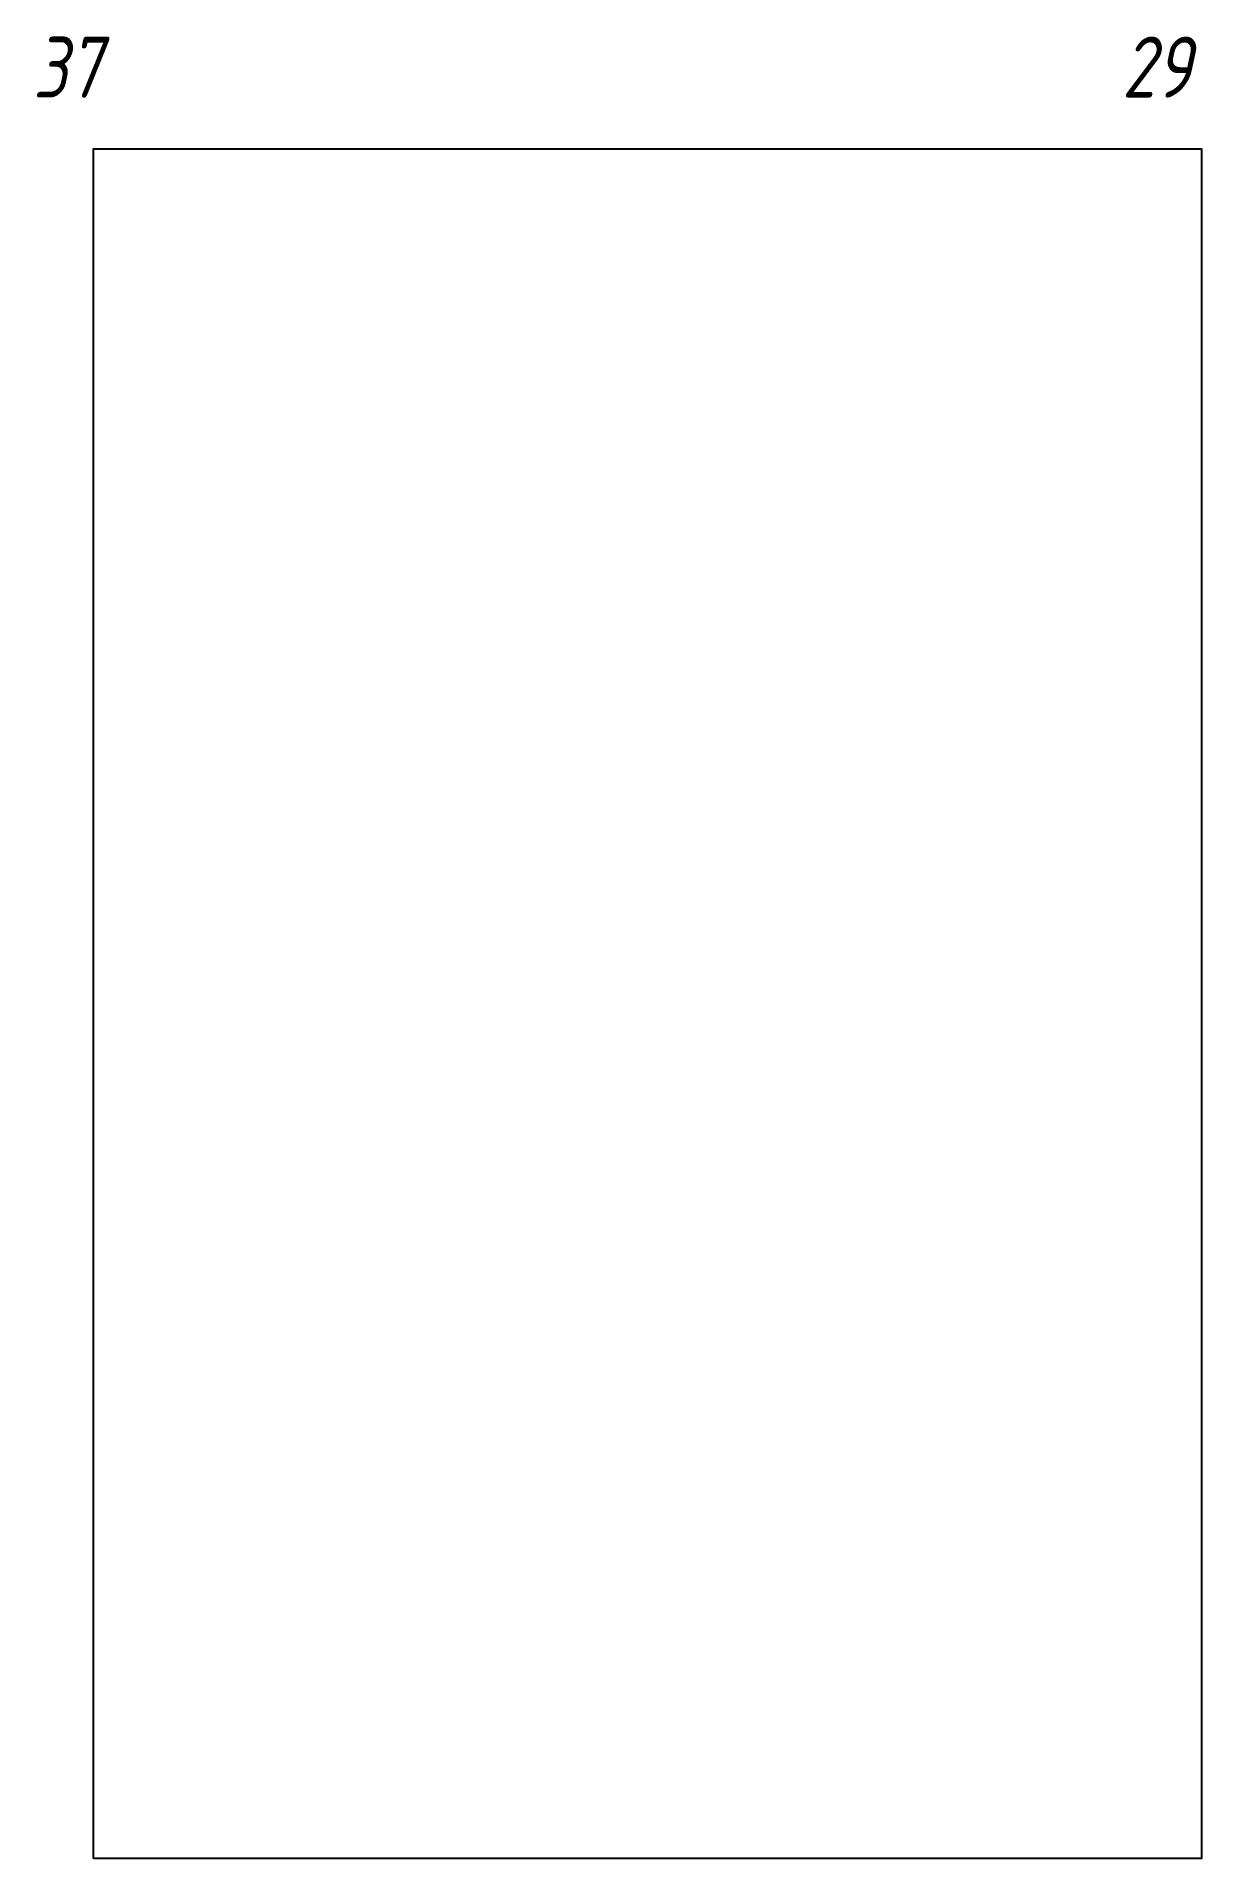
# Model space of a CAD drawing. Header units: millimetres. Extents: x -93 to 1815, y 0 to 2984.
import ezdxf
from ezdxf.enums import TextEntityAlignment as Align

# ---------------------------------------------------------------- set-up
doc = ezdxf.new("R2010")
doc.units = ezdxf.units.MM
doc.layers.add('01 Черновое', color=7, linetype='Continuous')
doc.styles.add('ГОСТ-ISOCPEUR', font='isocpeui.ttf', dxfattribs={"width": 0.8})

msp = doc.modelspace()

# ---------------------------------------------------------------- linework, layer by layer
at = {"layer": '01 Черновое', "flags": 128}
msp.add_lwpolyline([(0, 0), (0, 2800), (1815, 2800), (1815, 0)], close=True, dxfattribs=at)

# ---------------------------------------------------------------- texts
at = {"layer": '01 Черновое', "style": 'ГОСТ-ISOCPEUR', "width": 0.8}
for s, p in [('37', (-43, 2933.7)), ('29', (1741.2, 2933.7))]:
    msp.add_text(s, height=100, dxfattribs=at).set_placement(p, align=Align.MIDDLE)

doc.saveas('drawing.dxf')
